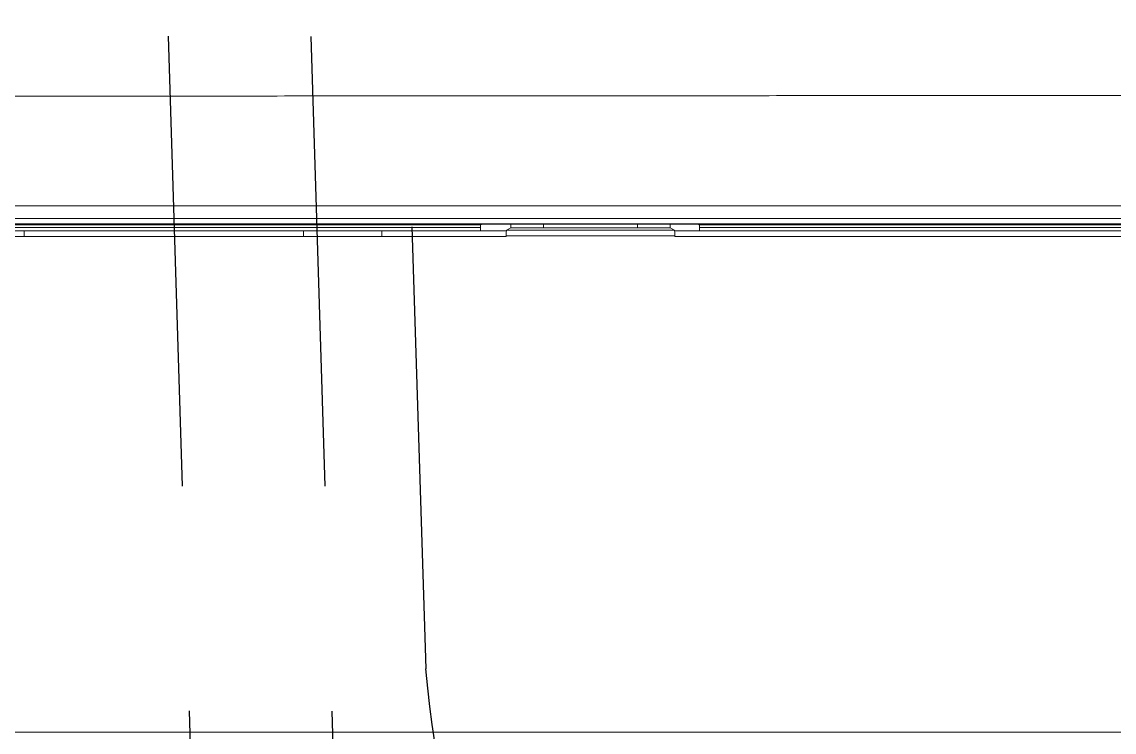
# Model space of a CAD drawing. Header units: inches. Extents: x 3778 to 56227, y -16914 to 35091.
# Drawn here: x 42332.1 to 42526.3, y -12835.4 to -12709.1 of the extents above; entities that cross this region are included whole.
import ezdxf

# ---------------------------------------------------------------- set-up
doc = ezdxf.new("R2010")
doc.units = ezdxf.units.IN
doc.header["$LTSCALE"] = 100
doc.header["$MEASUREMENT"] = 0
doc.linetypes.add('DH-HID2', pattern=[1.2, 0.8, -0.4])
doc.layers.add('2-con', color=2, linetype='Continuous')
doc.layers.add('FU-FURM', color=251, linetype='DH-HID2')
doc.layers.add('mark-B', color=2, linetype='Continuous', lineweight=20)

# ---------------------------------------------------------------- blocks, each defined once
blk = doc.blocks.new('cjscjdeh')
at = {"layer": 'FU-FURM', "color": 8}
for p, q in [((150197.34, 68252.12), (150207.09, 67937.98)), ((150222.73, 68252.09), (150232.67, 67931.54)), ((150240.7, 68218.26), (150246.86, 68019.7)), ((150247.23, 68016.27), (150246.86, 68019.7)), ((150247.6, 68013), (150247.23, 68016.27)), ((150248.01, 68009.83), (150247.6, 68013)), ((150248.5, 68006.66), (150248.01, 68009.83))]:
    blk.add_line(p, q, dxfattribs=at)
blk = doc.blocks.new('무풍1WAY 대형')
at = {"layer": 'mark-B'}
for p, q in [((581.95, -243.57), (-581.96, -243.57)), ((235.87, -331.8), (265.87, -331.8)), ((351.53, -332.72), (351.53, -331.71)), ((231.52, -333.78), (19.46, -333.78)), ((19.49, -333.28), (231.5, -333.28)), ((231.86, -333.89), (270.07, -333.89)), ((236.7, -333.26), (235.95, -332.81)), ((265.78, -332.81), (235.95, -332.81)), ((236.7, -333.26), (236.7, -333.89)), ((236.7, -333.26), (242.53, -333.26)), ((242.53, -333.26), (242.53, -333.89)), ((242.53, -333.26), (259.2, -333.26)), ((259.2, -333.89), (259.2, -333.26)), ((259.2, -333.26), (265.03, -333.26)), ((265.03, -333.26), (265.78, -332.81)), ((265.03, -333.26), (265.03, -333.89)), ((516.34, -333.78), (270.41, -333.78)), ((270.44, -333.28), (516.32, -333.28)), ((386.08, -337.15), (-4.23, -337.15))]:
    blk.add_line(p, q, dxfattribs=at)
for centre, start_param, end_param in [((235.95, -331.81), 4.695761, 6.230825), ((265.78, -331.81), 0.05236, 1.587424)]:
    blk.add_ellipse(centre, major_axis=(0, -0.996), ratio=0.087489, start_param=start_param, end_param=end_param, dxfattribs=at)
for points, knots in [([(152.49, -331.71), (153.16, -331.71), (153.82, -331.71), (157.14, -331.71), (159.8, -331.71), (173.07, -331.71), (183.7, -331.71), (208.17, -331.71), (222.02, -331.71), (235.87, -331.71)], [0, 0, 0, 0, 0.023889, 0.023889, 0.119445, 0.119445, 0.501668, 0.501668, 1, 1, 1, 1]), ([(265.87, -331.71), (266.53, -331.71), (267.19, -331.71), (270.51, -331.71), (273.17, -331.71), (279.87, -331.71), (283.92, -331.71), (287.97, -331.71)], [0, 0, 0, 0, 0.090095, 0.090095, 0.450474, 0.450474, 1, 1, 1, 1]), ([(287.97, -332.72), (287.97, -332.72), (287.97, -332.72), (287.97, -332.7), (287.97, -332.68), (287.97, -332.63), (287.97, -332.6), (287.97, -332.53), (287.97, -332.48), (287.97, -332.39), (287.97, -332.34), (287.97, -332.23), (287.97, -332.17), (287.97, -332.04), (287.97, -331.98), (287.97, -331.84), (287.97, -331.78), (287.97, -331.71)], [0, 0, 0, 0, 0.125, 0.125, 0.25, 0.25, 0.375, 0.375, 0.5, 0.5, 0.625, 0.625, 0.75, 0.75, 0.875, 0.875, 1, 1, 1, 1]), ([(301.91, -331.71), (301.91, -331.78), (301.91, -331.84), (301.91, -331.98), (301.91, -332.04), (301.91, -332.17), (301.91, -332.23), (301.91, -332.34), (301.91, -332.39), (301.91, -332.48), (301.91, -332.53), (301.91, -332.6), (301.91, -332.63), (301.91, -332.68), (301.91, -332.7), (301.91, -332.72), (301.91, -332.72), (301.91, -332.72)], [0, 0, 0, 0, 0.125, 0.125, 0.25, 0.25, 0.375, 0.375, 0.5, 0.5, 0.625, 0.625, 0.75, 0.75, 0.875, 0.875, 1, 1, 1, 1]), ([(351.53, -331.71), (379.39, -331.71), (407.25, -331.71), (462.97, -331.71), (490.83, -331.71), (518.69, -331.71)], [0, 0, 0, 0, 0.5, 0.5, 1, 1, 1, 1]), ([(0.01, -333.94), (91.98, -333.94), (183.95, -333.94), (321.9, -333.94), (367.88, -333.94), (436.86, -333.94), (459.85, -333.94), (494.34, -333.94), (505.83, -333.94), (523.08, -333.94), (528.83, -333.94), (540.32, -333.94), (546.07, -333.94), (551.82, -333.94)], [0, 0, 0, 0, 0.5, 0.5, 0.75, 0.75, 0.875, 0.875, 0.9375, 0.9375, 0.96875, 0.96875, 1, 1, 1, 1]), ([(231.5, -333.28), (231.5, -333.31), (231.5, -333.34), (231.5, -333.39), (231.5, -333.41), (231.5, -333.44), (231.5, -333.45), (231.5, -333.5), (231.5, -333.53), (231.5, -333.57), (231.5, -333.58), (231.5, -333.61), (231.5, -333.62), (231.51, -333.65), (231.51, -333.67), (231.51, -333.7), (231.51, -333.71), (231.51, -333.72), (231.51, -333.74), (231.51, -333.75), (231.52, -333.76), (231.52, -333.76), (231.52, -333.77), (231.52, -333.78), (231.52, -333.78)], [0, 0, 0, 0, 0.125, 0.125, 0.1875, 0.1875, 0.25, 0.25, 0.375, 0.375, 0.4375, 0.4375, 0.5, 0.5, 0.625, 0.625, 0.6875, 0.6875, 0.75, 0.8125, 0.8125, 0.875, 0.875, 1, 1, 1, 1]), ([(231.86, -333.89), (231.79, -333.87), (231.71, -333.84), (231.6, -333.8), (231.56, -333.79), (231.52, -333.78)], [0, 0, 0, 0, 0.665801, 0.665801, 1, 1, 1, 1]), ([(270.41, -333.78), (270.41, -333.78), (270.41, -333.77), (270.42, -333.76), (270.42, -333.76), (270.42, -333.75), (270.42, -333.74), (270.42, -333.72), (270.42, -333.71), (270.43, -333.68), (270.43, -333.67), (270.43, -333.65), (270.43, -333.64), (270.43, -333.61), (270.43, -333.58), (270.43, -333.54), (270.43, -333.53), (270.43, -333.5), (270.43, -333.47), (270.43, -333.44), (270.44, -333.41), (270.44, -333.39), (270.44, -333.34), (270.44, -333.31), (270.44, -333.28)], [0, 0, 0, 0, 0.125, 0.125, 0.1875, 0.1875, 0.25, 0.25, 0.375, 0.375, 0.4375, 0.4375, 0.5, 0.5, 0.625, 0.625, 0.6875, 0.6875, 0.75, 0.8125, 0.8125, 0.875, 0.875, 1, 1, 1, 1]), ([(351.53, -332.72), (338.14, -332.72), (324.76, -332.72), (308.22, -332.72), (305.07, -332.72), (301.91, -332.72)], [0, 0, 0, 0, 0.809369, 0.809369, 1, 1, 1, 1]), ([(518.78, -332.72), (506.13, -332.72), (493.48, -332.72), (437.73, -332.72), (394.63, -332.72), (351.53, -332.72)], [0, 0, 0, 0, 0.226867, 0.226867, 1, 1, 1, 1]), ([(551.82, -334.91), (546.07, -334.91), (540.32, -334.91), (528.83, -334.91), (523.08, -334.91), (505.83, -334.91), (494.34, -334.91), (459.85, -334.91), (436.86, -334.91), (367.88, -334.91), (321.9, -334.91), (183.95, -334.91), (91.98, -334.91), (0.01, -334.91)], [0, 0, 0, 0, 0.03125, 0.03125, 0.0625, 0.0625, 0.125, 0.125, 0.25, 0.25, 0.5, 0.5, 1, 1, 1, 1]), ([(1.51, -356.78), (7.54, -356.78), (13.58, -356.78), (48.6, -356.78), (77.59, -356.78), (128.39, -356.78), (150.2, -356.78), (172.02, -356.78)], [0, 0, 0, 0, 0.106243, 0.106243, 0.616148, 0.616148, 1, 1, 1, 1]), ([(172.02, -356.75), (186.37, -356.75), (200.73, -356.74), (229.44, -356.72), (243.79, -356.71), (272.5, -356.69), (294.03, -356.68), (315.56, -356.66), (329.91, -356.65), (337.09, -356.64), (351.45, -356.63), (358.62, -356.62), (372.98, -356.6), (380.15, -356.6), (394.51, -356.58), (401.68, -356.56), (416.04, -356.55), (423.22, -356.54), (433.98, -356.53), (437.57, -356.53), (442.95, -356.53), (444.75, -356.53), (448.33, -356.54), (450.13, -356.54), (455.51, -356.54), (459.1, -356.55), (466.28, -356.55), (469.87, -356.55), (477.04, -356.55), (480.63, -356.55), (487.81, -356.53), (491.4, -356.52), (496.78, -356.5), (498.57, -356.49), (501.26, -356.47), (502.16, -356.47), (503.96, -356.46), (504.85, -356.45), (507.54, -356.44), (509.34, -356.43), (512.93, -356.41), (514.72, -356.4), (516.52, -356.4)], [0, 0, 0, 0, 0.125, 0.125, 0.25, 0.25, 0.375, 0.4375, 0.4375, 0.5, 0.5, 0.5625, 0.5625, 0.625, 0.625, 0.6875, 0.6875, 0.75, 0.75, 0.78125, 0.78125, 0.796875, 0.796875, 0.8125, 0.8125, 0.84375, 0.84375, 0.875, 0.875, 0.90625, 0.90625, 0.9375, 0.9375, 0.953125, 0.953125, 0.960938, 0.960938, 0.96875, 0.96875, 0.984375, 0.984375, 1, 1, 1, 1])]:
    blk.add_open_spline(points, degree=3, knots=knots, dxfattribs=at)
for points, degree in [([(235.87, -331.71), (235.87, -331.74), (235.87, -331.77), (235.87, -331.8)], 3), ([(265.87, -331.8), (265.87, -331.77), (265.87, -331.74), (265.87, -331.71)], 3), ([(287.97, -331.71), (292.62, -331.71), (297.27, -331.71), (301.91, -331.71)], 3), ([(301.91, -331.71), (318.45, -331.71), (334.99, -331.71), (351.53, -331.71)], 3), ([(15.53, -332.72), (125.74, -332.72), (235.95, -332.72)], 2), ([(231.5, -332.72), (231.5, -332.91), (231.5, -333.09), (231.5, -333.28)], 3), ([(287.97, -332.72), (280.57, -332.72), (273.17, -332.72), (265.78, -332.72)], 3), ([(270.07, -333.89), (270.18, -333.85), (270.3, -333.82), (270.41, -333.78)], 3), ([(270.44, -332.72), (270.44, -332.91), (270.44, -333.09), (270.44, -333.28)], 3), ([(301.91, -332.72), (297.27, -332.72), (292.62, -332.72), (287.97, -332.72)], 3)]:
    blk.add_open_spline(points, degree=degree, dxfattribs=at)
blk = doc.blocks.new('dpdjzjs')
at = {"layer": 'mark-B', "rotation": 180}
blk.add_blockref('무풍1WAY 대형', (178654.91, 88751.49), dxfattribs=at)

msp = doc.modelspace()

# ---------------------------------------------------------------- block references
msp.add_blockref('cjscjdeh', (-107842.97, -80843.84))
at = {"layer": '2-con'}
msp.add_blockref('dpdjzjs', (-135970.86, -101830.44), dxfattribs=at)

doc.saveas('drawing.dxf')
